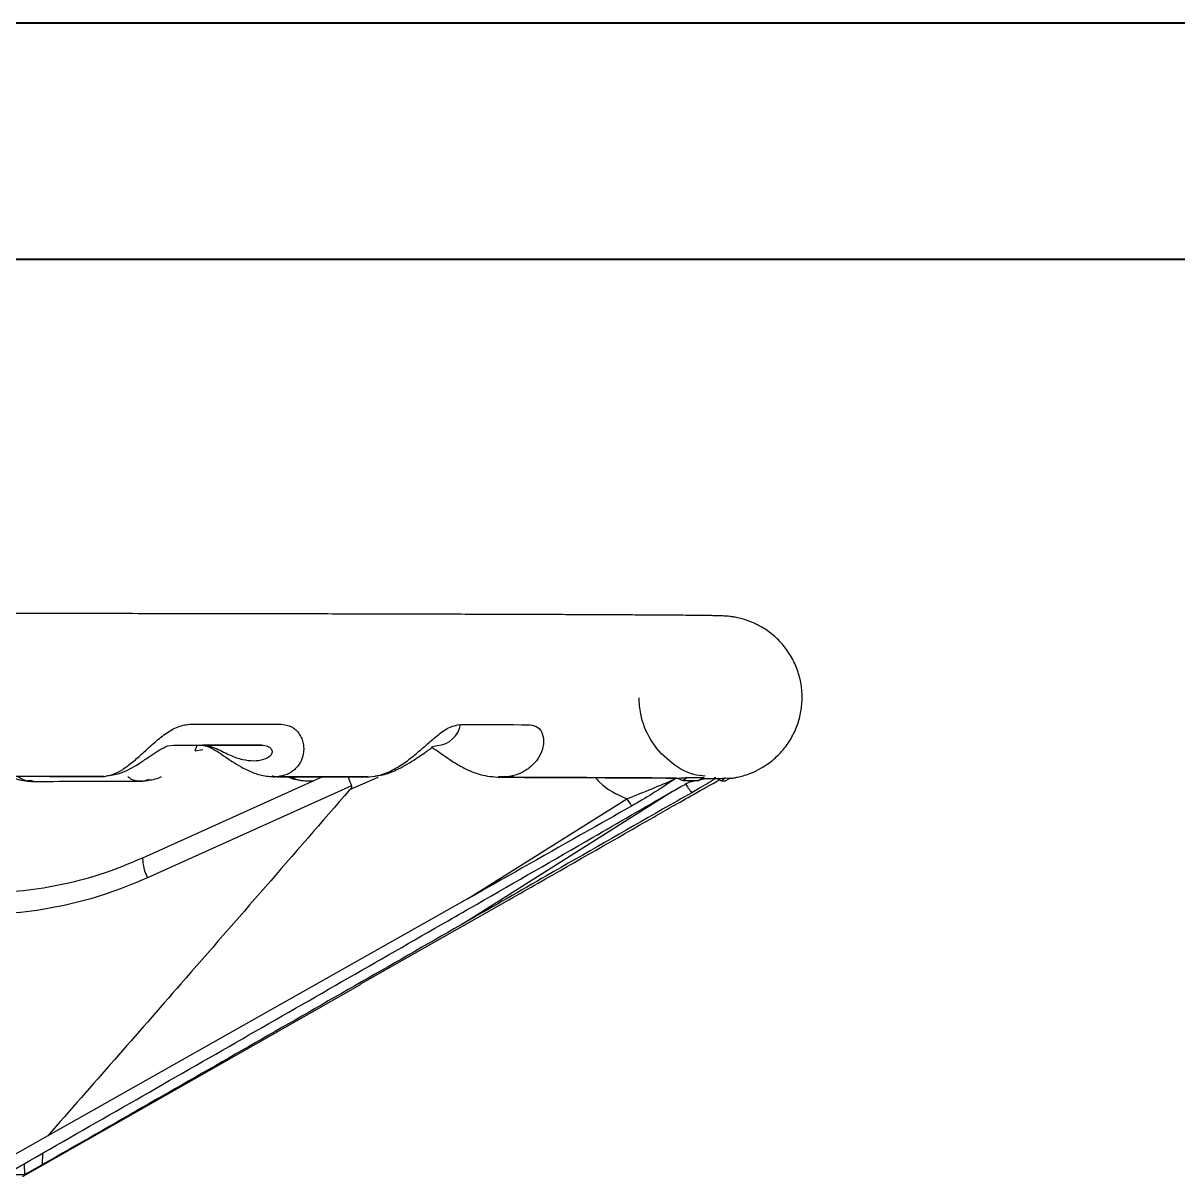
# Model space of a CAD drawing. Header units: millimetres. Extents: x 2136 to 4572, y 748 to 2471.
# Drawn here: x 3850.6 to 3992.4, y 2329.6 to 2471.2 of the extents above; entities that cross this region are included whole.
import ezdxf

# ---------------------------------------------------------------- set-up
doc = ezdxf.new("R2010")
doc.units = ezdxf.units.MM
doc.layers.add('AM_BOR', color=7, linetype='Continuous', lineweight=50)
doc.layers.add('粗实线', color=7, linetype='Continuous', lineweight=40)

# ---------------------------------------------------------------- blocks, each defined once
blk = doc.blocks.new('rA3')
at = {"layer": '粗实线'}
for p, q in [((753.384, 421.26), (333.384, 421.26)), ((748.384, 416.26), (358.384, 416.26))]:
    blk.add_line(p, q, dxfattribs=at)

msp = doc.modelspace()

# ---------------------------------------------------------------- linework, layer by layer
at = {"color": 7, "linetype": 'Continuous', "lineweight": 25}
for p, q in [((3868.37, 2382.471), (3869.158, 2382.581)), ((3869.158, 2382.581), (3879.924, 2382.564)), ((3871.763, 2381.888), (3872.002, 2382.546)), ((3879.924, 2382.564), (3872.675, 2382.546)), ((3900.876, 2382.412), (3901.508, 2382.52)), ((3871.763, 2381.888), (3872.719, 2382.036)), ((3851.283, 2378.204), (3851.638, 2378.205)), ((3851.876, 2378.13), (3851.283, 2378.204)), ((3851.673, 2378.168), (3851.283, 2378.204)), ((3860.542, 2378.72), (3860.693, 2378.736)), ((3863.398, 2378.143), (3865.286, 2378.145)), ((3865.061, 2378.139), (3865.395, 2378.2)), ((3865.286, 2378.145), (3865.986, 2378.223)), ((3887.408, 2378.67), (3865.317, 2368.699)), ((3865.986, 2378.223), (3865.412, 2378.156)), ((3866.114, 2378.333), (3865.693, 2378.227)), ((3881.213, 2378.768), (3881.859, 2378.694)), ((3885.895, 2378.178), (3886.322, 2378.179)), ((3890.748, 2377.109), (3894.222, 2378.655)), ((3909.004, 2378.7), (3909.522, 2378.624)), ((3910.873, 2378.694), (3909.004, 2378.7)), ((3932.141, 2378.596), (3931.694, 2378.245)), ((3931.694, 2378.245), (3933.558, 2378.228)), ((3932.141, 2378.596), (3934.18, 2378.578)), ((3933.42, 2378.229), (3932.29, 2377.974)), ((3934.18, 2378.578), (3933.558, 2378.228)), ((3933.558, 2378.228), (3933.6, 2378.278)), ((3934.21, 2378.407), (3933.592, 2378.268)), ((3933.612, 2378.255), (3934.179, 2378.57)), ((3935.658, 2378.541), (3935.46, 2378.573)), ((3936.856, 2378.54), (3936.334, 2378.188)), ((3936.334, 2378.188), (3936.86, 2378.172)), ((3936.856, 2378.54), (3937.43, 2378.521)), ((3937.43, 2378.521), (3936.86, 2378.172)), ((3890.95, 2377.579), (3865.927, 2366.282)), ((3930.328, 2376.892), (3905.22, 2360.984)), ((3905.196, 2363.686), (3924.722, 2375.982)), ((3905.196, 2363.686), (3853.67, 2334.612)), ((3892.017, 2353.233), (3910.317, 2363.608)), ((3851.008, 2329.862), (3892.039, 2353.194)), ((3853.67, 2334.612), (3849.352, 2332.158)), ((3850.798, 2331.184), (3850.802, 2329.812)), ((3853.044, 2331.07), (3853.09, 2332.498)), ((3850.649, 2329.666), (3851.008, 2329.862)), ((3850.913, 2329.871), (3850.802, 2329.812)), ((3850.649, 2329.562), (3850.649, 2329.666))]:
    msp.add_line(p, q, dxfattribs=at)
at = {"color": 7, "linetype": 'Continuous', "lineweight": 25, "flags": 128}
for points in [[(3871.259, 2385.164), (3872.67, 2385.162), (3874.072, 2385.16), (3875.464, 2385.158), (3876.845, 2385.156), (3878.216, 2385.154), (3879.577, 2385.151), (3880.927, 2385.149), (3882.267, 2385.147)], [(3904.337, 2385.101), (3905.45, 2385.098), (3906.549, 2385.096), (3907.635, 2385.093), (3908.708, 2385.09), (3909.767, 2385.087), (3910.812, 2385.084), (3911.844, 2385.081), (3912.862, 2385.078)], [(3865.424, 2368.742), (3865.33, 2368.717), (3865.316, 2368.699)]]:
    msp.add_lwpolyline(points, dxfattribs=at)
at = {"color": 7, "linetype": 'Continuous', "lineweight": 25}
for centre, radius, start, end in [((3901.195, 2385.704), 3.2, 275.6221, 349.13259), ((3943.626, 2385.148), 13.797, 211.76479, 217.59759), ((3938.821, 2384.745), 16.6, 211.86232, 215.57834), ((3870.529, 2368.73), 5.213, 180.34227, 207.99964), ((3850.942, 2329.66), 0.212, 71.75911, 97.754)]:
    msp.add_arc(centre, radius, start, end, dxfattribs=at)
for points, knots in [([(3937.372, 2378.485), (3937.427, 2378.491), (3937.568, 2378.506), (3937.95, 2378.563), (3938.518, 2378.677), (3939.239, 2378.869), (3940.152, 2379.196), (3941.278, 2379.743), (3942.535, 2380.591), (3943.763, 2381.753), (3944.814, 2383.169), (3945.607, 2384.764), (3946.107, 2386.478), (3946.295, 2388.255), (3946.167, 2390.037), (3945.724, 2391.768), (3944.982, 2393.393), (3943.965, 2394.861), (3942.705, 2396.125), (3941.34, 2397.078), (3940.082, 2397.684), (3939.085, 2398.025), (3938.327, 2398.213), (3937.745, 2398.316), (3937.301, 2398.373), (3936.933, 2398.406), (3936.519, 2398.431), (3936.129, 2398.444), (3935.54, 2398.458), (3934.755, 2398.471), (3933.822, 2398.484), (3932.636, 2398.496), (3931.252, 2398.509), (3929.589, 2398.521), (3927.655, 2398.534), (3925.452, 2398.547), (3922.986, 2398.56), (3920.26, 2398.573), (3917.28, 2398.585), (3914.051, 2398.597), (3910.579, 2398.609), (3906.871, 2398.621), (3902.932, 2398.633), (3898.771, 2398.644), (3894.394, 2398.654), (3889.81, 2398.665), (3885.027, 2398.675), (3880.053, 2398.684), (3874.898, 2398.693), (3869.571, 2398.702), (3864.083, 2398.71), (3858.444, 2398.718), (3852.665, 2398.725), (3846.758, 2398.731), (3840.735, 2398.737), (3834.609, 2398.743), (3828.397, 2398.748), (3822.117, 2398.752), (3815.793, 2398.756), (3809.459, 2398.759), (3803.183, 2398.762), (3797.132, 2398.764), (3791.687, 2398.765), (3786.911, 2398.766), (3781.782, 2398.767), (3778.146, 2398.767), (3775.899, 2398.767)], [0, 0, 0, 0, 0.0017465, 0.0044658, 0.0070078, 0.0098268, 0.0132699, 0.01777, 0.0233681, 0.0295284, 0.0358372, 0.0421771, 0.0485239, 0.0548725, 0.0612218, 0.0675716, 0.0739223, 0.080274, 0.0866264, 0.0929737, 0.0980915, 0.1017275, 0.1047111, 0.1075398, 0.110673, 0.1150505, 0.1222946, 0.1411051, 0.1636746, 0.1818588, 0.204115, 0.2240384, 0.2453355, 0.2673737, 0.2899055, 0.3127692, 0.3358643, 0.359126, 0.3825109, 0.405989, 0.4295389, 0.4531449, 0.4767954, 0.5004811, 0.5241948, 0.5479305, 0.5716831, 0.5954484, 0.619222, 0.6430003, 0.666779, 0.690554, 0.7143201, 0.7380713, 0.7617997, 0.7854945, 0.8091398, 0.8327115, 0.8561692, 0.8794397, 0.9023738, 0.9246109, 0.9449865, 0.9610624, 0.975932, 1, 1, 1, 1]), ([(3934.362, 2378.747), (3933.887, 2378.801), (3932.272, 2378.984), (3929.837, 2380.513), (3927.533, 2383.087), (3926.387, 2385.917), (3926.273, 2387.725), (3926.232, 2388.384)], [0, 0, 0, 0, 0.1056169, 0.3587267, 0.6111527, 0.8584905, 1, 1, 1, 1]), ([(3860.668, 2378.73), (3861.026, 2378.799), (3861.725, 2378.934), (3862.887, 2379.569), (3863.888, 2380.319), (3864.72, 2381.034), (3865.347, 2381.598), (3865.992, 2382.189), (3866.901, 2383.009), (3868.099, 2383.994), (3869.67, 2384.958), (3870.73, 2385.096), (3871.259, 2385.164)], [0, 0, 0, 0, 0.12798414, 0.24964221, 0.38016298, 0.44120626, 0.49971221, 0.56357312, 0.62457328, 0.74964181, 0.87501882, 1, 1, 1, 1]), ([(3882.267, 2385.147), (3882.735, 2385.079), (3883.433, 2384.979), (3884.138, 2384.441), (3884.556, 2383.95), (3884.859, 2383.378), (3885.036, 2382.775), (3885.099, 2382.152), (3885.037, 2381.361), (3884.778, 2380.616), (3884.357, 2379.973), (3883.831, 2379.419), (3883.024, 2378.891), (3882.254, 2378.761), (3881.859, 2378.694)], [0, 0, 0, 0, 0.124482, 0.1858845, 0.2498661, 0.3110911, 0.3752157, 0.4362261, 0.5001158, 0.6195186, 0.6833865, 0.7502937, 0.8720137, 1, 1, 1, 1]), ([(3893.119, 2378.669), (3893.601, 2378.735), (3894.541, 2378.863), (3896.022, 2379.49), (3897.236, 2380.238), (3898.193, 2380.953), (3898.889, 2381.517), (3899.579, 2382.11), (3900.511, 2382.933), (3901.66, 2383.923), (3903.051, 2384.894), (3903.909, 2385.032), (3904.337, 2385.101)], [0, 0, 0, 0, 0.1279194, 0.2496295, 0.3801702, 0.4412122, 0.4997079, 0.5635745, 0.6245684, 0.7496421, 0.8750234, 1, 1, 1, 1]), ([(3912.862, 2385.078), (3913.208, 2385.007), (3913.901, 2384.865), (3914.469, 2383.89), (3914.573, 2382.691), (3914.211, 2381.456), (3913.451, 2380.327), (3912.37, 2379.438), (3911.033, 2378.812), (3910.034, 2378.688), (3909.522, 2378.624)], [0, 0, 0, 0, 0.1246272, 0.2497104, 0.374925, 0.4997457, 0.6192737, 0.7500197, 0.8719212, 1, 1, 1, 1]), ([(3860.843, 2378.803), (3861.388, 2378.867), (3862.74, 2379.025), (3864.45, 2380.02), (3865.967, 2381.051), (3866.854, 2381.653), (3867.454, 2382.016), (3867.954, 2382.293), (3868.219, 2382.41), (3868.394, 2382.488)], [0, 0, 0, 0, 0.2069628, 0.5134188, 0.657871, 0.7839565, 0.8407461, 0.8942908, 1, 1, 1, 1]), ([(3879.924, 2382.564), (3880.173, 2382.54), (3880.673, 2382.492), (3881.139, 2382.131), (3881.248, 2381.688), (3880.966, 2381.156), (3880.159, 2380.727), (3878.962, 2380.566), (3877.624, 2380.718), (3876.38, 2381.142), (3875.264, 2381.677), (3874.372, 2382.119), (3873.484, 2382.474), (3872.945, 2382.522), (3872.675, 2382.546)], [0, 0, 0, 0, 0.0625764, 0.1252848, 0.1848997, 0.2501233, 0.3749307, 0.5001323, 0.6253324, 0.7502715, 0.8127295, 0.8750555, 0.937394, 1, 1, 1, 1]), ([(3872.681, 2382.546), (3872.78, 2382.538), (3872.969, 2382.523), (3873.395, 2382.38), (3873.914, 2382.126), (3874.621, 2381.703), (3875.438, 2381.148), (3876.751, 2380.256), (3878.213, 2379.416), (3879.984, 2378.794), (3881.004, 2378.72), (3881.547, 2378.681)], [0, 0, 0, 0, 0.0777427, 0.1484194, 0.2140198, 0.2762986, 0.3839969, 0.4687636, 0.693002, 0.8364791, 1, 1, 1, 1]), ([(3893.844, 2378.805), (3894.158, 2378.835), (3895.025, 2378.917), (3896.637, 2379.568), (3898.111, 2380.413), (3899.287, 2381.207), (3899.903, 2381.628), (3900.374, 2381.947), (3900.676, 2382.156), (3900.862, 2382.31), (3900.872, 2382.385), (3900.877, 2382.424)], [0, 0, 0, 0, 0.1081936, 0.2986092, 0.5541821, 0.6356454, 0.7353857, 0.7943785, 0.8571682, 0.9253812, 1, 1, 1, 1]), ([(3900.824, 2382.3), (3900.874, 2382.27), (3901.037, 2382.172), (3901.538, 2381.834), (3902.303, 2381.283), (3903.395, 2380.521), (3904.895, 2379.639), (3906.872, 2378.81), (3908.348, 2378.683), (3909.149, 2378.614)], [0, 0, 0, 0, 0.0359342, 0.1176904, 0.2156757, 0.3473896, 0.5215507, 0.740469, 1, 1, 1, 1]), ([(3846.963, 2378.748), (3849.291, 2378.745), (3853.952, 2378.739), (3858.428, 2378.733), (3860.668, 2378.73)], [0, 0, 0, 0, 0.4994067, 1, 1, 1, 1]), ([(3860.542, 2378.72), (3858.313, 2378.723), (3854.07, 2378.729), (3849.652, 2378.734), (3847.554, 2378.736)], [0, 0, 0, 0, 0.5254004, 1, 1, 1, 1]), ([(3849.219, 2378.728), (3849.378, 2378.643), (3850.165, 2378.225), (3851.028, 2378.167), (3851.715, 2378.121)], [0, 0, 0, 0, 0.2028461, 1, 1, 1, 1]), ([(3850.006, 2378.727), (3850.194, 2378.599), (3850.808, 2378.177), (3851.317, 2378.172), (3851.669, 2378.169)], [0, 0, 0, 0, 0.3060772, 1, 1, 1, 1]), ([(3851.667, 2378.121), (3852.1, 2378.122), (3854.409, 2378.125), (3858.276, 2378.129), (3861.637, 2378.134), (3863.214, 2378.136)], [0, 0, 0, 0, 0.1090203, 0.5818722, 1, 1, 1, 1]), ([(3863.214, 2378.136), (3863.426, 2378.136), (3864.061, 2378.137), (3864.672, 2378.138), (3865.08, 2378.139)], [0, 0, 0, 0, 0.3329005, 1, 1, 1, 1]), ([(3865.286, 2378.145), (3864.768, 2378.146), (3864.081, 2378.146), (3863.625, 2378.599), (3863.513, 2378.711)], [0, 0, 0, 0, 0.7544677, 1, 1, 1, 1]), ([(3865.611, 2378.24), (3866.175, 2378.283), (3866.856, 2378.336), (3867.516, 2378.65), (3867.629, 2378.705)], [0, 0, 0, 0, 0.82759888, 1, 1, 1, 1]), ([(3881.709, 2378.685), (3881.551, 2378.696), (3881.362, 2378.709), (3881.234, 2378.76), (3881.213, 2378.768)], [0, 0, 0, 0, 0.8414692, 1, 1, 1, 1]), ([(3892.944, 2378.661), (3891.14, 2378.665), (3887.527, 2378.673), (3883.65, 2378.681), (3881.709, 2378.685)], [0, 0, 0, 0, 0.4994087, 1, 1, 1, 1]), ([(3881.859, 2378.694), (3883.8, 2378.69), (3887.686, 2378.682), (3891.307, 2378.674), (3893.119, 2378.669)], [0, 0, 0, 0, 0.4994076, 1, 1, 1, 1]), ([(3883.12, 2378.678), (3883.402, 2378.571), (3884.264, 2378.243), (3885.129, 2378.202), (3885.711, 2378.174)], [0, 0, 0, 0, 0.3268445, 1, 1, 1, 1]), ([(3883.559, 2378.677), (3883.716, 2378.596), (3884.527, 2378.177), (3885.284, 2378.178), (3885.895, 2378.178)], [0, 0, 0, 0, 0.1932962, 1, 1, 1, 1]), ([(3890.536, 2378.663), (3890.552, 2378.614), (3890.657, 2378.292), (3890.816, 2377.906), (3890.95, 2377.579)], [0, 0, 0, 0, 0.1526641, 1, 1, 1, 1]), ([(3909.326, 2378.616), (3909.214, 2378.627), (3909.08, 2378.64), (3909.015, 2378.692), (3909.004, 2378.7)], [0, 0, 0, 0, 0.8385203, 1, 1, 1, 1]), ([(3930.774, 2378.515), (3929.841, 2378.521), (3927.972, 2378.535), (3924.66, 2378.554), (3921.182, 2378.571), (3917.604, 2378.586), (3913.688, 2378.601), (3910.78, 2378.611), (3909.326, 2378.616)], [0, 0, 0, 0, 0.1923729, 0.3854946, 0.5383615, 0.6912284, 0.8456142, 1, 1, 1, 1]), ([(3909.522, 2378.624), (3911.818, 2378.616), (3916.435, 2378.6), (3922.237, 2378.575), (3927.269, 2378.549), (3929.767, 2378.53), (3931.023, 2378.521)], [0, 0, 0, 0, 0.2462727, 0.4950304, 0.7462729, 1, 1, 1, 1]), ([(3920.891, 2378.569), (3921.042, 2378.396), (3922.064, 2377.222), (3923.499, 2376.553), (3924.722, 2375.982)], [0, 0, 0, 0, 0.1477972, 1, 1, 1, 1]), ([(3924.722, 2375.982), (3924.722, 2375.982), (3924.723, 2375.983), (3924.728, 2375.985), (3924.745, 2375.993), (3925.82, 2376.406), (3927.878, 2377.229), (3929.701, 2378.01), (3930.609, 2378.4)], [0, 0, 0, 0, 0.0000729, 0.0006459, 0.0022521, 0.0083598, 0.5064763, 1, 1, 1, 1]), ([(3930.61, 2378.4), (3929.729, 2377.804), (3928.156, 2376.739), (3926.187, 2375.592), (3925.32, 2375.087)], [0, 0, 0, 0, 0.55969458, 1, 1, 1, 1]), ([(3930.105, 2376.768), (3930.671, 2377.089), (3931.57, 2377.599), (3932.455, 2378.064), (3932.783, 2378.235)], [0, 0, 0, 0, 0.6303803, 1, 1, 1, 1]), ([(3930.265, 2375.016), (3931.155, 2375.523), (3933.168, 2376.67), (3935.067, 2377.731), (3936.125, 2378.322)], [0, 0, 0, 0, 0.4426348, 1, 1, 1, 1]), ([(3931.023, 2378.521), (3931.184, 2378.53), (3931.452, 2378.543), (3931.801, 2378.574), (3932.022, 2378.592), (3932.109, 2378.597), (3932.137, 2378.596), (3932.141, 2378.596)], [0, 0, 0, 0, 0.3360223, 0.5579813, 0.7819403, 0.9725676, 1, 1, 1, 1]), ([(3931.023, 2378.521), (3931.126, 2378.465), (3931.38, 2378.324), (3931.587, 2378.254), (3931.673, 2378.247), (3931.694, 2378.245)], [0, 0, 0, 0, 0.33920621, 0.83862702, 1, 1, 1, 1]), ([(3935.623, 2378.458), (3934.94, 2378.047), (3934.013, 2377.489), (3932.968, 2376.888), (3932.694, 2376.73)], [0, 0, 0, 0, 0.73735145, 1, 1, 1, 1]), ([(3934.038, 2378.492), (3934.334, 2378.489), (3935.117, 2378.48), (3935.58, 2378.471), (3935.869, 2378.465)], [0, 0, 0, 0, 0.3779572, 1, 1, 1, 1]), ([(3934.18, 2378.578), (3934.197, 2378.577), (3934.224, 2378.576), (3934.171, 2378.566), (3934.153, 2378.563)], [0, 0, 0, 0, 0.6647465, 1, 1, 1, 1]), ([(3935.869, 2378.465), (3936.001, 2378.471), (3936.266, 2378.485), (3936.587, 2378.515), (3936.779, 2378.534), (3936.84, 2378.54), (3936.853, 2378.54), (3936.856, 2378.54)], [0, 0, 0, 0, 0.2814646, 0.5659598, 0.7573018, 0.9482948, 1, 1, 1, 1]), ([(3935.869, 2378.465), (3935.984, 2378.387), (3936.225, 2378.223), (3936.297, 2378.2), (3936.334, 2378.188)], [0, 0, 0, 0, 0.4773597, 1, 1, 1, 1]), ([(3890.748, 2377.109), (3883.846, 2369.158), (3871.522, 2354.961), (3859.125, 2340.83), (3853.67, 2334.612)], [0, 0, 0, 0, 0.5600003, 1, 1, 1, 1]), ([(3890.95, 2377.579), (3890.956, 2377.559), (3890.969, 2377.514), (3890.952, 2377.416), (3890.883, 2377.273), (3890.799, 2377.172), (3890.748, 2377.109)], [0, 0, 0, 0, 0.1147934, 0.2642503, 0.5426543, 1, 1, 1, 1]), ([(3902.806, 2361.02), (3903.989, 2361.7), (3909.903, 2365.098), (3919.017, 2370.347), (3926.911, 2374.918), (3930.105, 2376.768)], [0, 0, 0, 0, 0.1295721, 0.6478768, 1, 1, 1, 1]), ([(3932.694, 2376.73), (3931.505, 2376.05), (3925.559, 2372.649), (3916.398, 2367.399), (3908.441, 2362.832), (3905.22, 2360.984)], [0, 0, 0, 0, 0.1295185, 0.6476203, 1, 1, 1, 1]), ([(3925.32, 2375.087), (3924.126, 2374.412), (3918.157, 2371.039), (3911.452, 2367.238), (3905.945, 2364.111), (3905.196, 2363.686)], [0, 0, 0, 0, 0.1776255, 0.8881599, 1, 1, 1, 1]), ([(3910.317, 2363.608), (3911.5, 2364.284), (3917.416, 2367.661), (3924.068, 2371.465), (3929.521, 2374.59), (3930.265, 2375.016)], [0, 0, 0, 0, 0.1775689, 0.8878728, 1, 1, 1, 1]), ([(3865.317, 2368.699), (3863.583, 2367.984), (3860.221, 2366.598), (3855.095, 2365.306), (3850.189, 2364.541), (3846.989, 2364.453), (3845.436, 2364.41)], [0, 0, 0, 0, 0.2733047, 0.5299772, 0.7718071, 1, 1, 1, 1]), ([(3865.927, 2366.282), (3864.258, 2365.589), (3860.92, 2364.202), (3855.684, 2362.818), (3850.339, 2361.914), (3846.735, 2361.801), (3844.926, 2361.744)], [0, 0, 0, 0, 0.2492462, 0.4987214, 0.7485201, 1, 1, 1, 1]), ([(3850.658, 2331.105), (3859.352, 2336.086), (3876.74, 2346.049), (3894.117, 2356.03), (3902.806, 2361.02)], [0, 0, 0, 0, 0.4999998, 1, 1, 1, 1]), ([(3905.22, 2360.984), (3896.526, 2355.994), (3879.139, 2346.013), (3861.742, 2336.051), (3853.044, 2331.07)], [0, 0, 0, 0, 0.49999991, 1, 1, 1, 1]), ([(3848.731, 2329.902), (3849.127, 2330.165), (3849.712, 2330.555), (3850.426, 2330.97), (3850.658, 2331.105)], [0, 0, 0, 0, 0.67543597, 1, 1, 1, 1]), ([(3850.802, 2329.812), (3850.618, 2329.818), (3850.251, 2329.829), (3849.18, 2329.838), (3848.644, 2329.843)], [0, 0, 0, 0, 0.4998371, 1, 1, 1, 1]), ([(3853.044, 2331.07), (3852.548, 2330.788), (3851.811, 2330.368), (3851.134, 2329.993), (3850.913, 2329.871)], [0, 0, 0, 0, 0.6730898, 1, 1, 1, 1])]:
    msp.add_open_spline(points, degree=3, knots=knots, dxfattribs=at)

# ---------------------------------------------------------------- block references
at = {"layer": 'AM_BOR', "xscale": 5.80078125, "yscale": 5.80078125, "zscale": 5.80078125}
msp.add_blockref('rA3', (201.961, 27.575), dxfattribs=at)

doc.saveas('drawing.dxf')
